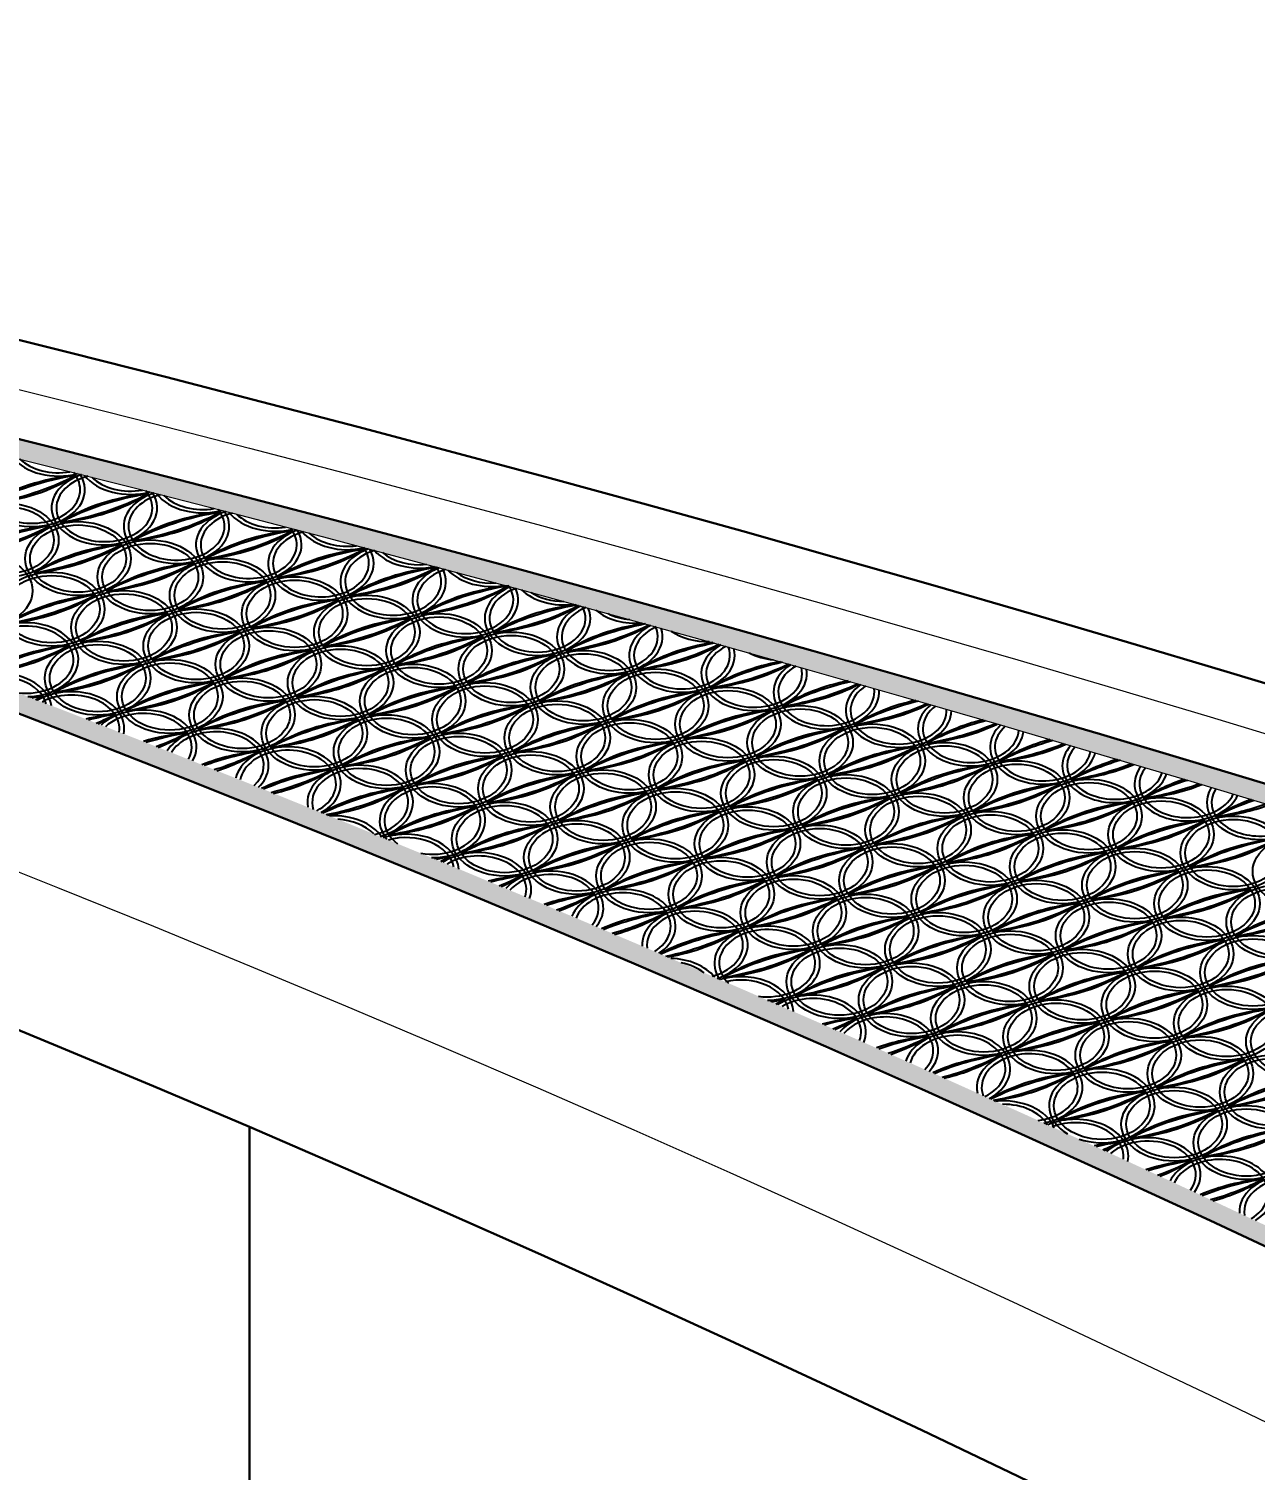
# Model space of a CAD drawing. Header units: millimetres. Extents: x 4628 to 974470, y 12613 to 383573.
# Drawn here: x 643290 to 656059, y 333693 to 348696 of the extents above; entities that cross this region are included whole.
import ezdxf

# ---------------------------------------------------------------- set-up
doc = ezdxf.new("R2010")
doc.units = ezdxf.units.MM
doc.linetypes.add('CENTER', pattern=[2, 1.25, -0.25, 0.25, -0.25])
for name, color, linetype, lineweight in [('标注', 3, 'Continuous', 18), ('桥 中心线', 5, 'CENTER', 15), ('桥 构造粗实', 1, 'Continuous', 30)]:
    doc.layers.add(name, color=color, linetype=linetype, lineweight=lineweight)
doc.styles.add('仿宋字', font='', dxfattribs={"width": 0.7})
doc.styles.get('仿宋字').set_extended_font_data('仿宋_GB2312')
doc.dimstyles.new('750', dxfattribs={"dimscale": 0, "dimtxt": 2.5, "dimasz": 1, "dimexe": 1, "dimexo": 1, "dimgap": 0, "dimtad": 0, "dimdec": 0, "dimlfac": 0.1, "dimrnd": 0.1, "dimzin": 12, "dimdsep": 46, "dimtxsty": '仿宋字', "dimblk": 'OBLIQUE', "dimcen": -1, "dimclrd": 256, "dimclre": 256, "dimclrt": 256, "dimadec": 4, "dimazin": 0, "dimtp": 2, "dimtm": 3, "dimtfac": 0.5, "dimtdec": 0, "dimtmove": 2, "dimatfit": 3, "dimldrblk": 'OBLIQUE', "dimfxl": 3, "dimfxlon": 1, "dimtvp": 0.7, "dimtolj": 1, "dimtzin": 12, "dimarcsym": 0})

# ---------------------------------------------------------------- blocks, each defined once
blk = doc.blocks.new('_Oblique')
at = {"color": 0, "linetype": 'ByBlock', "lineweight": -2}
blk.add_line((-0.5, -0.5), (0.5, 0.5), dxfattribs=at)
blk = doc.blocks.new('*D94')
at = {"layer": 'Defpoints', "color": 0}
for p in [(663589, 354869), (663589, 320810), (501589, 320390)]:
    blk.add_point(p, dxfattribs=at)
at = {"layer": '标注', "lineweight": -2}
for p, q in [((501589, 352869), (501589, 355869)), ((663589, 352869), (663589, 355869)), ((501589, 354869), (663589, 354869))]:
    blk.add_line(p, q, dxfattribs=at)
at = {"layer": '标注', "lineweight": -2, "xscale": 1000.0000020837, "yscale": 1000.0000020837, "zscale": 1000.0000020837, "rotation": 180}
blk.add_blockref('_Oblique', (501589, 354869), dxfattribs=at)
at = {"layer": '标注', "lineweight": -2, "xscale": 1000.0000020837, "yscale": 1000.0000020837, "zscale": 1000.0000020837}
blk.add_blockref('_Oblique', (663589, 354869), dxfattribs=at)
at = {"layer": '标注', "insert": (582589, 356619), "char_height": 2500, "attachment_point": 5, "style": '仿宋字'}
blk.add_mtext('\\A1;18×900', dxfattribs=at)
blk = doc.blocks.new('2121212')
at = {"color": 8}
for centre, major_axis, start_param, end_param in [((-40951, 23628), (-550, 0), 5.167467, 9.851739), ((-40951, 23628), (500, 0), 1.922708, 6.813197), ((-40678, 24154), (-550, 0), 6.79787, 8.221233), ((-40678, 24154), (-500, 0), 6.922384, 8.096538), ((-40266, 22600), (1697, 0), 1.707987, 2.30627), ((-39914, 22071), (-2505, 0), -1.335396, -0.933532), ((-41636, 24657), (-1697, 0), 1.707987, 2.30627), ((-41989, 25186), (-2505, 0), 1.806196, 2.208061), ((-40199, 23437), (-550, 0), 5.158003, 9.854238), ((-40199, 23437), (-500, 0), 5.05385, 9.959074), ((-39926, 23963), (550, 0), 3.646505, 5.08278), ((-39926, 23963), (500, 0), 3.769679, 4.960516), ((-39514, 22408), (1697, 0), 1.707987, 2.30627), ((-39162, 21879), (-2505, 0), -1.335396, -0.933532), ((-40885, 24465), (-1697, 0), 1.707987, 2.30627), ((-41237, 24994), (2505, 0), -1.335396, -0.933532), ((-39448, 23245), (550, 0), 2.014124, 6.706825), ((-39448, 23245), (500, 0), 1.910644, 6.810305), ((-39174, 23771), (550, 0), 3.644459, 5.076489), ((-39174, 23771), (500, 0), 3.768553, 4.952395), ((-41225, 23102), (-550, 0), 3.141593, 9.424778), ((-41225, 23102), (-500, 0), 3.141593, 9.424778), ((-40473, 22910), (-550, 0), 3.141593, 9.424778), ((-38762, 22217), (1697, 0), 1.707987, 2.30627), ((-38410, 21688), (-2505, 0), -1.335396, -0.933532), ((-40133, 24274), (-1697, 0), 1.707987, 2.30627), ((-40485, 24803), (2505, 0), -1.335396, -0.933532), ((-38696, 23054), (550, 0), 2.019911, 6.691701), ((-38696, 23054), (500, 0), 1.917759, 6.792908), ((-38422, 23580), (550, 0), 3.650796, 5.060431), ((-38422, 23580), (500, 0), 3.777539, 4.933074), ((-40540, 22073), (-1697, 0), -1.433605, -0.835323), ((-40187, 21545), (-2505, 0), -1.335396, -0.933532), ((-41910, 24131), (1697, 0), -1.433605, -0.835323), ((-42262, 24659), (2505, 0), -1.335396, -0.933532), ((-38011, 22025), (-1697, 0), -1.433605, -0.835323), ((-37658, 21496), (2505, 0), 1.806196, 2.208061), ((-39381, 24082), (-1697, 0), 1.707987, 2.30627), ((-39733, 24611), (-2505, 0), 1.806196, 2.208061), ((-37944, 22862), (550, 0), 2.034963, 6.669779), ((-37944, 22862), (500, 0), 1.937297, 6.767288), ((-37670, 23388), (-550, 0), 6.809961, 8.177979), ((-37670, 23388), (-500, 0), 6.943057, 8.044649), ((-41498, 22576), (-550, 0), 3.141593, 9.424778), ((-39788, 21882), (1697, 0), 1.707987, 2.30627), ((-39436, 21353), (-2505, 0), -1.335396, -0.933532), ((-41158, 23939), (-1697, 0), 1.707987, 2.30627), ((-41510, 24468), (-2505, 0), 1.806196, 2.208061), ((-39721, 22719), (-550, 0), 3.141593, 9.424778), ((-37259, 21834), (-1697, 0), -1.433605, -0.835323), ((-36907, 21305), (2505, 0), 1.806196, 2.208061), ((-38629, 23891), (-1697, 0), 1.707987, 2.30627), ((-38982, 24419), (2505, 0), -1.335396, -0.933532), ((-37192, 22671), (-550, 0), 5.197965, 9.783002), ((-37192, 22671), (-500, 0), 5.105857, 9.875636), ((-36919, 23197), (550, 0), 3.694735, 5.003824), ((-36919, 23197), (500, 0), 3.838775, 4.861021), ((-39036, 21690), (1697, 0), 1.707987, 2.30627), ((-38684, 21162), (-2505, 0), -1.335396, -0.933532), ((-40406, 23748), (-1697, 0), 1.707987, 2.30627), ((-40759, 24276), (2505, 0), -1.335396, -0.933532), ((-38969, 22527), (-550, 0), 3.141593, 9.424778), ((-38969, 22527), (-500, 0), 3.141593, 9.424778), ((-36507, 21642), (1697, 0), 1.707987, 2.30627), ((-36155, 21113), (-2505, 0), -1.335396, -0.933532), ((-37878, 23699), (1697, 0), -1.433605, -0.835323), ((-38230, 24228), (-2505, 0), 1.806196, 2.208061), ((-36441, 22479), (550, 0), 2.083679, 6.606385), ((-40747, 22384), (-550, 0), 3.141593, 9.424778), ((-40747, 22384), (-500, 0), 3.141593, 9.424778), ((-38284, 21499), (-1697, 0), -1.433605, -0.835323), ((-37932, 20970), (-2505, 0), -1.335396, -0.933532), ((-39655, 23556), (-1697, 0), 1.707987, 2.30627), ((-40007, 24085), (2505, 0), -1.335396, -0.933532), ((-36441, 22479), (500, 0), 1.99791, 6.692155), ((-36167, 23005), (-550, 0), 6.8726, 8.100649), ((-36167, 23005), (-500, 0), 7.033468, 7.939782), ((-40061, 21356), (1697, 0), 1.707987, 2.30627), ((-39709, 20827), (-2505, 0), -1.335396, -0.933532), ((-41432, 23413), (-1697, 0), 1.707987, 2.30627), ((-41784, 23942), (-2505, 0), 1.806196, 2.208061), ((-39995, 22193), (-550, 0), 3.141593, 9.424778), ((-35755, 21450), (-1697, 0), -1.433605, -0.835323), ((-35403, 20922), (-2505, 0), -1.335396, -0.933532), ((-37126, 23508), (-1697, 0), 1.707987, 2.30627), ((-37478, 24036), (-2505, 0), 1.806196, 2.208061), ((-35689, 22288), (-550, 0), 5.25931, 9.705031), ((-35689, 22288), (-500, 0), 5.179734, 9.783941), ((-35415, 22814), (-550, 0), 6.920662, 8.042373), ((-35415, 22814), (-500, 0), 7.109182, 7.853853), ((-39243, 22001), (-550, 0), 3.141593, 9.424778), ((-37533, 21307), (1697, 0), 1.707987, 2.30627), ((-37180, 20779), (-2505, 0), -1.335396, -0.933532), ((-38903, 23364), (-1697, 0), 1.707987, 2.30627), ((-39255, 23893), (-2505, 0), 1.806196, 2.208061), ((-35004, 21259), (1697, 0), 1.740497, 2.30627), ((-34651, 20730), (-2505, 0), -1.316305, -0.933532), ((-36726, 23845), (2505, 0), -1.335396, -0.946639), ((-36374, 23316), (-1697, 0), 1.707987, 2.287947), ((-34937, 22096), (-550, 0), 5.300174, 9.65715), ((-34937, 22096), (-500, 0), 5.228334, 9.728889), ((-34663, 22622), (550, 0), 3.846744, 4.827343), ((-41020, 21858), (-550, 0), 7.900405, 13.085817), ((-41020, 21858), (-500, 0), 7.704296, 13.281926), ((-39310, 21164), (1697, 0), 1.707987, 2.30627), ((-38957, 20635), (-2505, 0), -1.335396, -0.933532), ((-40680, 23221), (-1697, 0), 1.707987, 2.30627), ((-41032, 23750), (2505, 0), -1.335396, -0.933532), ((-39243, 22001), (-500, 0), 3.141593, 9.424778), ((-36781, 21116), (1697, 0), 1.707987, 2.30627), ((-36429, 20587), (-2505, 0), -1.335396, -0.933532), ((-38151, 23173), (-1697, 0), 1.707987, 2.30627), ((-38503, 23702), (2505, 0), -1.335396, -0.933532), ((-36714, 21953), (-550, 0), 3.141593, 9.424778), ((-36714, 21953), (-500, 0), 3.141593, 9.424778), ((-34252, 21067), (1697, 0), 1.763301, 2.30627), ((-33900, 20539), (-2505, 0), -1.302549, -0.933532), ((-35975, 23653), (2505, 0), -1.335396, -0.95646), ((-35622, 23125), (-1697, 0), 1.707987, 2.274185), ((-34663, 22622), (500, 0), 4.089933, 4.583403), ((-34185, 21904), (-550, 0), 5.345409, 9.60474), ((-38558, 20973), (1697, 0), 1.707987, 2.30627), ((-38206, 20444), (-2505, 0), -1.335396, -0.933532), ((-39928, 23030), (-1697, 0), 1.707987, 2.30627), ((-40281, 23559), (2505, 0), -1.335396, -0.933532), ((-36029, 20924), (1697, 0), 1.707987, 2.30627), ((-35677, 20395), (-2505, 0), -1.335396, -0.933532), ((-37399, 22981), (-1697, 0), 1.707987, 2.30627), ((-37752, 23510), (2505, 0), -1.335396, -0.933532), ((-34185, 21904), (-500, 0), 5.281353, 9.669147), ((-33912, 22431), (550, 0), 3.938754, 4.730922), ((-40335, 20829), (1697, 0), 1.707987, 2.30627), ((-39983, 20301), (2505, 0), 1.806196, 2.208061), ((-41705, 22887), (1697, 0), -1.433605, -0.835323), ((-42058, 23415), (2505, 0), -1.335396, -0.933532), ((-40268, 21666), (-550, 0), 3.141593, 9.424778), ((-40268, 21666), (-500, 0), 3.141593, 9.424778), ((-37806, 20781), (-1697, 0), -1.433605, -0.835323), ((-37454, 20252), (-2505, 0), -1.335396, -0.933532), ((-39177, 22838), (-1697, 0), 1.707987, 2.30627), ((-39529, 23367), (-2505, 0), 1.806196, 2.208061), ((-35277, 20733), (-1697, 0), -1.433605, -0.835323), ((-34925, 20204), (-2505, 0), -1.335396, -0.933532), ((-36648, 22790), (1697, 0), -1.433605, -0.835323), ((-37000, 23319), (-2505, 0), 1.806196, 2.208061), ((-33500, 20876), (-1697, 0), -1.353811, -0.835323), ((-33148, 20347), (-2505, 0), -1.287487, -0.933532), ((-35223, 23462), (-2505, 0), 1.806196, 2.174033), ((-34871, 22933), (1697, 0), -1.433605, -0.882992), ((-33434, 21713), (550, 0), 2.253096, 6.406447), ((-33434, 21713), (500, 0), 2.196792, 6.462751), ((-33160, 22239), (-550, 0), 7.222326, 7.720402), ((-39583, 20638), (1697, 0), 1.707987, 2.30627), ((-39231, 20109), (-2505, 0), -1.335396, -0.933532), ((-40954, 22695), (-1697, 0), 1.707987, 2.30627), ((-41306, 23224), (-2505, 0), 1.806196, 2.208061), ((-39517, 21475), (-550, 0), 3.141593, 9.424778), ((-37054, 20590), (-1697, 0), -1.433605, -0.835323), ((-36702, 20061), (2505, 0), 1.806196, 2.208061), ((-38425, 22647), (-1697, 0), 1.707987, 2.30627), ((-38777, 23176), (-2505, 0), 1.806196, 2.208061), ((-34459, 21378), (-550, 0), 3.141593, 9.424778), ((-32748, 20684), (-1697, 0), -1.32633, -0.835323), ((-32396, 20156), (2505, 0), 1.871259, 2.208061), ((-34471, 23270), (2505, 0), -1.335396, -0.980463), ((-34119, 22742), (-1697, 0), 1.707987, 2.240482), ((-32682, 21521), (-550, 0), 5.449659, 9.484877), ((-32682, 21521), (-500, 0), 5.40064, 9.533494), ((-41294, 21332), (-550, 0), 3.26322, 5.156631), ((-41294, 21332), (-500, 0), 3.337271, 5.08258), ((-38832, 20446), (1697, 0), 1.707987, 2.30627), ((-38479, 19918), (-2505, 0), -1.335396, -0.933532), ((-40202, 22504), (-1697, 0), 1.707987, 2.30627), ((-40554, 23032), (-2505, 0), 1.806196, 2.208061), ((-38765, 21283), (-550, 0), 3.141593, 9.424778), ((-38765, 21283), (-500, 0), 3.141593, 9.424778), ((-36236, 21235), (-550, 0), 3.141593, 9.424778), ((-34526, 20541), (1697, 0), 1.707987, 2.30627), ((-34173, 20012), (-2505, 0), -1.335396, -0.933532), ((-35896, 22598), (-1697, 0), 1.707987, 2.30627), ((-36248, 23127), (-2505, 0), 1.806196, 2.208061), ((-31997, 20493), (1697, 0), 1.843974, 2.30627), ((-31644, 19964), (-2505, 0), -1.25202, -0.933532), ((-33719, 23079), (2505, 0), -1.335396, -0.994872), ((-33367, 22550), (-1697, 0), 1.707987, 2.220165), ((-40609, 20303), (1697, 0), 1.707987, 1.785066), ((-40256, 19774), (-2505, 0), -1.335396, -1.287945), ((-42331, 22889), (2505, 0), -0.969882, -0.933532), ((-41979, 22360), (-1697, 0), 2.254633, 2.30627), ((-40542, 21140), (-550, 0), 9.283096, 11.693377), ((-40542, 21140), (-500, 0), 9.321937, 11.654222), ((-36303, 20398), (1697, 0), 1.707987, 2.30627), ((-35950, 19869), (-2505, 0), -1.335396, -0.933532), ((-37673, 22455), (-1697, 0), 1.707987, 2.30627), ((-38025, 22984), (2505, 0), -1.335396, -0.933532), ((-36236, 21235), (-500, 0), 3.141593, 9.424778), ((-33774, 20350), (1697, 0), 1.707987, 2.30627), ((-33422, 19821), (-2505, 0), -1.335396, -0.933532), ((-35144, 22407), (-1697, 0), 1.707987, 2.30627), ((-35496, 22936), (2505, 0), -1.335396, -0.933532), ((-33707, 21187), (-550, 0), 3.141593, 9.424778), ((-33707, 21187), (-500, 0), 3.141593, 9.424778), ((-31930, 21330), (550, 0), 2.367566, 6.276544), ((-31930, 21330), (500, 0), 2.326532, 6.317541), ((-39790, 20949), (-550, 0), 9.03785, 11.929281), ((-39790, 20949), (-500, 0), 9.050898, 11.916446), ((-38080, 20255), (1697, 0), 1.707987, 2.30627), ((-37728, 19726), (-2505, 0), -1.335396, -0.933532), ((-39450, 22312), (-1697, 0), 1.707987, 2.30627), ((-39802, 22841), (2505, 0), -1.335396, -0.933532), ((-35551, 20206), (1697, 0), 1.707987, 2.30627), ((-35199, 19678), (-2505, 0), -1.335396, -0.933532), ((-36921, 22264), (1697, 0), -1.433605, -0.835323), ((-37274, 22792), (-2505, 0), 1.806196, 2.208061), ((-33022, 20158), (1697, 0), 1.707987, 2.30627), ((-32670, 19629), (-2505, 0), -1.335396, -0.933532), ((-34392, 22215), (1697, 0), -1.433605, -0.835323), ((-34745, 22744), (-2505, 0), 1.806196, 2.208061), ((-31245, 20301), (1697, 0), 1.873732, 2.30627), ((-30893, 19772), (-2505, 0), -1.232728, -0.933532), ((-32968, 22887), (-2505, 0), 1.806196, 2.130983), ((-32615, 22358), (1697, 0), -1.433605, -0.943683), ((-31178, 21138), (550, 0), 2.430451, 6.206317), ((-31178, 21138), (500, 0), 2.397296, 6.239739), ((-39857, 20112), (1697, 0), 1.707987, 1.89023), ((-39505, 19583), (-2505, 0), -1.335396, -1.220045), ((-41580, 22698), (2505, 0), -1.026585, -0.933532), ((-41227, 22169), (1697, 0), -0.967898, -0.835323), ((-37328, 20063), (1697, 0), 1.707987, 2.30627), ((-36976, 19535), (-2505, 0), -1.335396, -0.933532), ((-38698, 22120), (-1697, 0), 1.707987, 2.30627), ((-39051, 22649), (2505, 0), -1.335396, -0.933532), ((-34799, 20015), (-1697, 0), -1.433605, -0.835323), ((-34447, 19486), (-2505, 0), -1.335396, -0.933532), ((-36170, 22072), (-1697, 0), 1.707987, 2.30627), ((-36522, 22601), (-2505, 0), 1.806196, 2.208061), ((-34733, 20852), (-550, 0), 3.141593, 9.424778), ((-34733, 20852), (-500, 0), 3.141593, 9.424778), ((-32204, 20804), (-550, 0), 3.141593, 9.424778), ((-30493, 20110), (-1697, 0), -1.236364, -0.835323), ((-30141, 19581), (-2505, 0), -1.212099, -0.933532), ((-32216, 22696), (-2505, 0), 1.806196, 2.113792), ((-31864, 22167), (1697, 0), -1.433605, -0.968002), ((-30427, 20947), (-550, 0), 5.638337, 9.274208), ((-30427, 20947), (-500, 0), 5.613022, 9.299555), ((-39105, 19920), (-1697, 0), -1.433605, -1.153402), ((-38753, 19391), (-2505, 0), -1.335396, -1.15453), ((-40828, 22506), (-2505, 0), 2.055258, 2.208061), ((-40476, 21977), (1697, 0), -1.053841, -0.835323), ((-39039, 20757), (-550, 0), 8.794466, 12.16327), ((-39039, 20757), (500, 0), 5.641742, 9.033081), ((-36576, 19872), (-1697, 0), -1.433605, -0.835323), ((-36224, 19343), (-2505, 0), -1.335396, -0.933532), ((-37947, 21929), (-1697, 0), 1.707987, 2.30627), ((-38299, 22458), (-2505, 0), 1.806196, 2.208061), ((-33981, 20660), (-550, 0), 3.141593, 9.424778), ((-33981, 20660), (-500, 0), 3.141593, 9.424778), ((-32270, 19967), (1697, 0), 1.707987, 2.30627), ((-31918, 19438), (-2505, 0), -1.335396, -0.933532), ((-33641, 22024), (-1697, 0), 1.707987, 2.30627), ((-33993, 22553), (2505, 0), -1.335396, -0.933532), ((-32204, 20804), (-500, 0), 3.141593, 9.424778), ((-29741, 19918), (1697, 0), 1.938124, 2.30627), ((-29389, 19389), (-2505, 0), -1.190166, -0.933532), ((-38353, 19729), (1697, 0), 1.707987, 2.081811), ((-38001, 19200), (-2505, 0), -1.335396, -1.090345), ((-40076, 22315), (2505, 0), -1.150756, -0.933532), ((-39724, 21786), (1697, 0), -1.147996, -0.835323), ((-38287, 20566), (-550, 0), 8.533974, 12.413496), ((-38287, 20566), (-500, 0), 8.495203, 12.451849), ((-35825, 19680), (-1697, 0), -1.433605, -0.835323), ((-35472, 19151), (-2505, 0), -1.335396, -0.933532), ((-37195, 21737), (-1697, 0), 1.707987, 2.30627), ((-37547, 22266), (2505, 0), -1.335396, -0.933532), ((-35758, 20517), (-550, 0), 3.141593, 9.424778), ((-35758, 20517), (-500, 0), 3.141593, 9.424778), ((-34047, 19823), (1697, 0), 1.707987, 2.30627), ((-33695, 19295), (-2505, 0), -1.335396, -0.933532), ((-35418, 21881), (-1697, 0), 1.707987, 2.30627), ((-35770, 22409), (2505, 0), -1.335396, -0.933532), ((-31519, 19775), (1697, 0), 1.707987, 2.30627), ((-31166, 19246), (-2505, 0), -1.335396, -0.933532), ((-32889, 21832), (-1697, 0), 1.707987, 2.30627), ((-33241, 22361), (2505, 0), -1.335396, -0.933532), ((-31464, 22504), (-2505, 0), 1.806196, 2.094546), ((-31112, 21975), (-1697, 0), 1.707987, 2.146186), ((-29675, 20755), (-550, 0), 5.710659, 9.194456), ((-29675, 20755), (-500, 0), 5.692967, 9.211891), ((-37602, 19537), (1697, 0), 1.707987, 2.171618), ((-37249, 19008), (-2505, 0), -1.335396, -1.027908), ((-39324, 22123), (-2505, 0), 1.922365, 2.208061), ((-38972, 21594), (-1697, 0), 1.891164, 2.30627), ((-37535, 20374), (550, 0), 5.0964, 9.559267), ((-37535, 20374), (500, 0), 5.016856, 9.639109), ((-33296, 19632), (1697, 0), 1.707987, 2.30627), ((-32943, 19103), (-2505, 0), -1.335396, -0.933532), ((-34666, 21689), (-1697, 0), 1.707987, 2.30627), ((-35018, 22218), (2505, 0), -1.335396, -0.933532), ((-30767, 19584), (1697, 0), 1.707987, 2.30627), ((-30414, 19055), (-2505, 0), -1.335396, -0.933532), ((-32137, 21641), (-1697, 0), 1.707987, 2.30627), ((-32489, 22169), (-2505, 0), 1.806196, 2.208061), ((-28990, 19727), (1697, 0), 1.971717, 2.30627), ((-28637, 19198), (-2505, 0), -1.167499, -0.933532), ((-30712, 22313), (2505, 0), -1.335396, -1.067735), ((-30360, 21784), (1697, 0), -1.433605, -1.025006), ((-28923, 20564), (-550, 0), 5.786811, 9.110977), ((-28923, 20564), (-500, 0), 5.77741, 9.120393), ((-36783, 20183), (-550, 0), 7.833812, 13.096432), ((-36783, 20183), (-500, 0), 7.607798, 13.322446), ((-35073, 19489), (1697, 0), 1.707987, 2.30627), ((-34720, 18960), (-2505, 0), -1.335396, -0.933532), ((-36443, 21546), (1697, 0), -1.433605, -0.835323), ((-36795, 22075), (-2505, 0), 1.806196, 2.208061), ((-32544, 19440), (-1697, 0), -1.433605, -0.835323), ((-32192, 18912), (-2505, 0), -1.335396, -0.933532), ((-33914, 21498), (1697, 0), -1.433605, -0.835323), ((-34267, 22026), (-2505, 0), 1.806196, 2.208061), ((-30015, 19392), (-1697, 0), -1.433605, -0.835323), ((-29663, 18863), (-2505, 0), -1.335396, -0.933532), ((-31385, 21449), (1697, 0), -1.433605, -0.835323), ((-31738, 21978), (-2505, 0), 1.806196, 2.208061), ((-28238, 19535), (1697, 0), 2.006248, 2.30627), ((-27886, 19006), (-2505, 0), -1.144044, -0.933532), ((-29961, 22121), (-2505, 0), 1.806196, 2.051679), ((-29608, 21592), (-1697, 0), 1.707987, 2.084671), ((-36850, 19346), (-1697, 0), -1.433605, -0.881005), ((-36498, 18817), (2505, 0), 1.806196, 2.175971), ((-38573, 21932), (-2505, 0), 1.847759, 2.208061), ((-38220, 21403), (-1697, 0), 1.775419, 2.30627), ((-34321, 19297), (-1697, 0), -1.433605, -0.835323), ((-33969, 18768), (-2505, 0), -1.335396, -0.933532), ((-35691, 21354), (-1697, 0), 1.707987, 2.30627), ((-36044, 21883), (-2505, 0), 1.806196, 2.208061), ((-34254, 20134), (-550, 0), 3.141593, 9.424778), ((-34254, 20134), (-500, 0), 3.141593, 9.424778), ((-31792, 19249), (1697, 0), 1.707987, 2.30627), ((-31440, 18720), (-2505, 0), -1.335396, -0.933532), ((-33162, 21306), (-1697, 0), 1.707987, 2.30627), ((-33515, 21835), (2505, 0), -1.335396, -0.933532), ((-31726, 20086), (-550, 0), 3.141593, 9.424778), ((-31726, 20086), (-500, 0), 3.141593, 9.424778), ((-29197, 20038), (-550, 0), 3.141593, 9.424778), ((-28171, 20372), (-550, 0), 5.866994, 9.023474), ((-28171, 20372), (500, 0), 2.724546, 5.88301), ((-36098, 19154), (1697, 0), 1.707987, 2.30627), ((-35746, 18625), (-2505, 0), -1.335396, -0.933532), ((-37469, 21211), (-1697, 0), 1.707987, 2.30627), ((-37821, 21740), (2505, 0), -1.335396, -0.933532), ((-36032, 19991), (-550, 0), 3.141593, 9.424778), ((-36032, 19991), (-500, 0), 3.141593, 9.424778), ((-33569, 19106), (1697, 0), 1.707987, 2.30627), ((-33217, 18577), (-2505, 0), -1.335396, -0.933532), ((-34940, 21163), (-1697, 0), 1.707987, 2.30627), ((-35292, 21692), (2505, 0), -1.335396, -0.933532), ((-33503, 19943), (-550, 0), 3.141593, 9.424778), ((-33503, 19943), (-500, 0), 3.141593, 9.424778), ((-29263, 19200), (1697, 0), 1.707987, 2.30627), ((-28911, 18672), (-2505, 0), -1.335396, -0.933532), ((-30634, 21258), (-1697, 0), 1.707987, 2.30627), ((-30986, 21786), (-2505, 0), 1.806196, 2.208061), ((-29197, 20038), (-500, 0), 3.141593, 9.424778), ((-27486, 19344), (1697, 0), 2.042364, 2.30627), ((-27134, 18815), (-2505, 0), -1.119189, -0.933532), ((-29209, 21930), (2505, 0), -1.335396, -1.114242), ((-28856, 21401), (-1697, 0), 1.707987, 2.049542), ((-37809, 19848), (-550, 0), 3.573368, 4.796653), ((-37809, 19848), (-500, 0), 3.736711, 4.632956), ((-35346, 18963), (1697, 0), 1.707987, 2.30627), ((-34994, 18434), (-2505, 0), -1.335396, -0.933532), ((-36717, 21020), (-1697, 0), 1.707987, 2.30627), ((-37069, 21548), (2505, 0), -1.335396, -0.933532), ((-35280, 19800), (-550, 0), 3.141593, 9.424778), ((-35280, 19800), (-500, 0), 3.141593, 9.424778), ((-32751, 19751), (-550, 0), 3.141593, 9.424778), ((-31040, 19057), (1697, 0), 1.707987, 2.30627), ((-30688, 18529), (-2505, 0), -1.335396, -0.933532), ((-32411, 21114), (-1697, 0), 1.707987, 2.30627), ((-32763, 21643), (2505, 0), -1.335396, -0.933532), ((-28511, 19009), (-1697, 0), -1.433605, -0.835323), ((-28159, 18480), (-2505, 0), -1.335396, -0.933532), ((-29882, 21066), (1697, 0), -1.433605, -0.835323), ((-30234, 21595), (2505, 0), -1.335396, -0.933532), ((-28445, 19846), (-550, 0), 3.141593, 9.424778), ((-28445, 19846), (-500, 0), 3.141593, 9.424778), ((-37057, 19656), (550, 0), 0.059817, 2.019074), ((-37057, 19656), (500, 0), 0.129517, 1.950169), ((-32817, 18914), (1697, 0), 1.707987, 2.30627), ((-32465, 18385), (-2505, 0), -1.335396, -0.933532), ((-34188, 20971), (-1697, 0), 1.707987, 2.30627), ((-34540, 21500), (2505, 0), -1.335396, -0.933532), ((-32751, 19751), (-500, 0), 3.141593, 9.424778), ((-30289, 18866), (1697, 0), 1.707987, 2.30627), ((-29936, 18337), (-2505, 0), -1.335396, -0.933532), ((-31659, 20923), (-1697, 0), 1.707987, 2.30627), ((-32011, 21452), (-2505, 0), 1.806196, 2.208061), ((-27760, 18817), (-1697, 0), -1.433605, -0.835323), ((-27407, 18289), (2505, 0), 1.806196, 2.208061), ((-29130, 20875), (-1697, 0), 1.707987, 2.30627), ((-29482, 21403), (-2505, 0), 1.806196, 2.208061), ((-27693, 19654), (-550, 0), 3.141593, 9.424778), ((-36372, 18628), (-1697, 0), -1.433605, -1.339511), ((-36019, 18099), (2505, 0), 1.806196, 1.864682), ((-38094, 21214), (-2505, 0), 2.162211, 2.208061), ((-37742, 20685), (-1697, 0), 2.240927, 2.30627), ((-36305, 19465), (550, 0), 6.04018, 8.594152), ((-36305, 19465), (500, 0), 6.070636, 8.563045), ((-34595, 18771), (1697, 0), 1.707987, 2.30627), ((-34242, 18242), (-2505, 0), -1.335396, -0.933532), ((-35965, 20828), (-1697, 0), 1.707987, 2.30627), ((-36317, 21357), (-2505, 0), 1.806196, 2.208061), ((-32066, 18723), (-1697, 0), -1.433605, -0.835323), ((-31713, 18194), (-2505, 0), -1.335396, -0.933532), ((-33436, 20780), (1697, 0), -1.433605, -0.835323), ((-33788, 21309), (-2505, 0), 1.806196, 2.208061), ((-29537, 18674), (-1697, 0), -1.433605, -0.835323), ((-29185, 18145), (-2505, 0), -1.335396, -0.933532), ((-30907, 20731), (-1697, 0), 1.707987, 2.30627), ((-31260, 21260), (-2505, 0), 1.806196, 2.208061), ((-29470, 19511), (-550, 0), 3.141593, 9.424778), ((-29470, 19511), (-500, 0), 3.141593, 9.424778), ((-35553, 19273), (550, 0), 5.756073, 8.869588), ((-35553, 19273), (500, 0), 5.757773, 8.8678), ((-33843, 18579), (-1697, 0), -1.433605, -0.835323), ((-33491, 18051), (-2505, 0), -1.335396, -0.933532), ((-35213, 20637), (1697, 0), -1.433605, -0.835323), ((-35566, 21165), (-2505, 0), 1.806196, 2.208061), ((-33776, 19416), (-550, 0), 3.141593, 9.424778), ((-33776, 19416), (-500, 0), 3.141593, 9.424778), ((-31314, 18531), (-1697, 0), -1.433605, -0.835323), ((-30962, 18002), (2505, 0), 1.806196, 2.208061), ((-32684, 20588), (-1697, 0), 1.707987, 2.30627), ((-33037, 21117), (2505, 0), -1.335396, -0.933532), ((-31247, 19368), (-550, 0), 3.141593, 9.424778), ((-31247, 19368), (-500, 0), 3.141593, 9.424778), ((-28785, 18483), (1697, 0), 1.707987, 2.30627), ((-28433, 17954), (-2505, 0), -1.335396, -0.933532), ((-30155, 20540), (-1697, 0), 1.707987, 2.30627), ((-30508, 21069), (2505, 0), -1.335396, -0.933532), ((-28719, 19320), (-550, 0), 3.141593, 9.424778), ((-28719, 19320), (-500, 0), 3.141593, 9.424778), ((-35620, 18436), (-1697, 0), -1.433605, -1.220607), ((-35268, 17907), (-2505, 0), -1.335396, -1.199267), ((-37343, 21022), (-2505, 0), 2.095293, 2.208061), ((-36990, 20493), (-1697, 0), 2.145021, 2.30627), ((-33091, 18388), (1697, 0), 1.707987, 2.30627), ((-32739, 17859), (-2505, 0), -1.335396, -0.933532), ((-34461, 20445), (-1697, 0), 1.707987, 2.30627), ((-34814, 20974), (2505, 0), -1.335396, -0.933532), ((-33025, 19225), (-550, 0), 3.141593, 9.424778), ((-33025, 19225), (-500, 0), 3.141593, 9.424778), ((-30562, 18340), (1697, 0), 1.707987, 2.30627), ((-30210, 17811), (-2505, 0), -1.335396, -0.933532), ((-31933, 20397), (-1697, 0), 1.707987, 2.30627), ((-32285, 20925), (2505, 0), -1.335396, -0.933532), ((-27967, 19128), (-550, 0), 3.141593, 9.424778), ((-34868, 18245), (1697, 0), 1.707987, 2.030139), ((-34516, 17716), (-2505, 0), -1.335396, -1.125501), ((-36591, 20831), (2505, 0), -1.116597, -0.933532), ((-36239, 20302), (-1697, 0), 2.043093, 2.30627), ((-34802, 19082), (-550, 0), 8.609809, 12.290369), ((-34802, 19082), (-500, 0), 8.582662, 12.31795), ((-32339, 18196), (1697, 0), 1.707987, 2.30627), ((-31987, 17668), (-2505, 0), -1.335396, -0.933532), ((-33710, 20254), (-1697, 0), 1.707987, 2.30627), ((-34062, 20782), (2505, 0), -1.335396, -0.933532), ((-32273, 19033), (-550, 0), 3.141593, 9.424778), ((-28033, 18291), (1697, 0), 1.707987, 2.30627), ((-27681, 17762), (-2505, 0), -1.335396, -0.933532), ((-29404, 20348), (1697, 0), -1.433605, -0.835323), ((-29756, 20877), (2505, 0), -1.335396, -0.933532), ((-27967, 19128), (-500, 0), 3.141593, 9.424778), ((-34116, 18053), (1697, 0), 1.707987, 2.135126), ((-33764, 17524), (-2505, 0), -1.335396, -1.053102), ((-35839, 20639), (-2505, 0), 1.949456, 2.208061), ((-35487, 20110), (1697, 0), -1.210063, -0.835323), ((-34050, 18890), (550, 0), 5.146877, 9.459377), ((-34050, 18890), (500, 0), 5.078999, 9.527255), ((-31521, 18842), (-550, 0), 3.141593, 9.424778), ((-29810, 18148), (1697, 0), 1.707987, 2.30627), ((-29458, 17619), (-2505, 0), -1.335396, -0.933532), ((-31181, 20205), (1697, 0), -1.433605, -0.835323), ((-31533, 20734), (-2505, 0), 1.806196, 2.208061), ((-27282, 18100), (-1697, 0), -1.433605, -0.835323), ((-26929, 17571), (2505, 0), 1.806196, 2.208061), ((-28652, 20157), (-1697, 0), 1.707987, 2.30627), ((-29004, 20686), (-2505, 0), 1.806196, 2.208061), ((-33298, 18699), (-550, 0), 7.860611, 13.020402), ((-33298, 18699), (-500, 0), 7.674087, 13.205897), ((-31588, 18005), (1697, 0), 1.707987, 2.30627), ((-31235, 17476), (-2505, 0), -1.335396, -0.933532), ((-32958, 20062), (1697, 0), -1.433605, -0.835323), ((-33310, 20591), (-2505, 0), 1.806196, 2.208061), ((-29059, 17956), (-1697, 0), -1.433605, -0.835323), ((-28706, 17428), (-2505, 0), -1.335396, -0.933532), ((-30429, 20014), (1697, 0), -1.433605, -0.835323), ((-30781, 20542), (-2505, 0), 1.806196, 2.208061), ((-28992, 18794), (-550, 0), 3.141593, 9.424778), ((-28992, 18794), (-500, 0), 3.141593, 9.424778), ((-33365, 17862), (-1697, 0), -1.433605, -0.905693), ((-33012, 17333), (-2505, 0), -1.335396, -0.982801), ((-35087, 20448), (-2505, 0), 1.868232, 2.208061), ((-34735, 19919), (-1697, 0), 1.807332, 2.30627), ((-30836, 17813), (1697, 0), 1.707987, 2.30627), ((-30484, 17285), (-2505, 0), -1.335396, -0.933532), ((-32206, 19870), (-1697, 0), 1.707987, 2.30627), ((-32558, 20399), (2505, 0), -1.335396, -0.933532), ((-30769, 18650), (-550, 0), 3.141593, 9.424778), ((-30769, 18650), (-500, 0), 3.141593, 9.424778), ((-28307, 17765), (1697, 0), 1.707987, 2.30627), ((-27955, 17236), (-2505, 0), -1.335396, -0.933532), ((-29677, 19822), (-1697, 0), 1.707987, 2.30627), ((-30030, 20351), (-2505, 0), 1.806196, 2.208061), ((-28240, 18602), (-550, 0), 3.141593, 9.424778), ((-28240, 18602), (-500, 0), 3.141593, 9.424778), ((-32613, 17670), (1697, 0), 1.707987, 2.30627), ((-32261, 17141), (-2505, 0), -1.335396, -0.933532), ((-33983, 19727), (-1697, 0), 1.707987, 2.30627), ((-34336, 20256), (2505, 0), -1.335396, -0.933532), ((-32546, 18507), (-550, 0), 3.141593, 9.424778), ((-32546, 18507), (-500, 0), 3.141593, 9.424778), ((-30084, 17622), (1697, 0), 1.707987, 2.30627), ((-29732, 17093), (-2505, 0), -1.335396, -0.933532), ((-31454, 19679), (-1697, 0), 1.707987, 2.30627), ((-31807, 20208), (2505, 0), -1.335396, -0.933532), ((-34324, 18364), (-550, 0), 3.650941, 4.672128), ((-34324, 18364), (-500, 0), 3.876671, 4.446398), ((-31861, 17479), (1697, 0), 1.707987, 2.30627), ((-31509, 16950), (-2505, 0), -1.335396, -0.933532), ((-33232, 19536), (-1697, 0), 1.707987, 2.30627), ((-33584, 20065), (2505, 0), -1.335396, -0.933532), ((-29332, 17430), (1697, 0), 1.707987, 2.30627), ((-28980, 16901), (-2505, 0), -1.335396, -0.933532), ((-30703, 19487), (-1697, 0), 1.707987, 2.30627), ((-31055, 20016), (-2505, 0), 1.806196, 2.208061), ((-27555, 17573), (1697, 0), 1.707987, 2.30627), ((-27203, 17045), (-2505, 0), -1.335396, -0.933532), ((-28926, 19631), (1697, 0), -1.433605, -0.835323), ((-29278, 20159), (2505, 0), -1.335396, -0.933532), ((-33572, 18173), (550, 0), 0.058756, 1.970865), ((-33572, 18173), (500, 0), 0.131529, 1.897508), ((-31109, 17287), (-1697, 0), -1.433605, -0.835323), ((-30757, 16758), (-2505, 0), -1.335396, -0.933532), ((-32480, 19344), (1697, 0), -1.433605, -0.835323), ((-32832, 19873), (-2505, 0), 1.806196, 2.208061), ((-28514, 18076), (-550, 0), 3.141593, 9.424778), ((-32887, 17144), (1697, 0), 1.707987, 1.796539), ((-32534, 16615), (-2505, 0), -1.335396, -1.280188), ((-34609, 19730), (-2505, 0), 2.164255, 2.208061), ((-34257, 19201), (-1697, 0), 2.243669, 2.30627), ((-32820, 17981), (-550, 0), 9.1432, 11.728187), ((-32820, 17981), (-500, 0), 9.172365, 11.699237), ((-30291, 17933), (-550, 0), 3.141593, 9.424778), ((-28581, 17239), (-1697, 0), -1.433605, -0.835323), ((-28228, 16710), (-2505, 0), -1.335396, -0.933532), ((-29951, 19296), (1697, 0), -1.433605, -0.835323), ((-30303, 19825), (2505, 0), -1.335396, -0.933532), ((-28514, 18076), (-500, 0), 3.141593, 9.424778), ((-32068, 17789), (-550, 0), 8.828968, 12.033828), ((-30358, 17096), (1697, 0), 1.707987, 2.30627), ((-30005, 16567), (-2505, 0), -1.335396, -0.933532), ((-31728, 19153), (-1697, 0), 1.707987, 2.30627), ((-32080, 19682), (2505, 0), -1.335396, -0.933532), ((-30291, 17933), (-500, 0), 3.141593, 9.424778), ((-27829, 17047), (1697, 0), 1.707987, 2.30627), ((-27477, 16518), (-2505, 0), -1.335396, -0.933532), ((-29199, 19104), (-1697, 0), 1.707987, 2.30627), ((-29551, 19633), (2505, 0), -1.335396, -0.933532), ((-32135, 16952), (1697, 0), 1.707987, 1.926716), ((-31783, 16424), (-2505, 0), -1.335396, -1.195155), ((-33857, 19538), (2505, 0), -1.050991, -0.933532), ((-33505, 19010), (-1697, 0), 2.137899, 2.30627), ((-32068, 17789), (-500, 0), 8.825804, 12.036993), ((-29606, 16904), (1697, 0), 1.707987, 2.30627), ((-29254, 16375), (-2505, 0), -1.335396, -0.933532), ((-30976, 18961), (-1697, 0), 1.707987, 2.30627), ((-31329, 19490), (2505, 0), -1.335396, -0.933532), ((-31383, 16761), (1697, 0), 1.707987, 2.047286), ((-31031, 16232), (-2505, 0), -1.335396, -1.113451), ((-33106, 19347), (2505, 0), -1.129816, -0.933532), ((-32753, 18818), (-1697, 0), 2.023348, 2.30627), ((-31317, 17598), (-550, 0), 8.502031, 12.351354), ((-31317, 17598), (-500, 0), 8.465043, 12.388015), ((-28854, 16712), (1697, 0), 1.707987, 2.30627), ((-28502, 16184), (-2505, 0), -1.335396, -0.933532), ((-30225, 18770), (-1697, 0), 1.707987, 2.30627), ((-30577, 19298), (-2505, 0), 1.806196, 2.208061), ((-30631, 16569), (1697, 0), 1.707987, 2.160595), ((-30279, 16041), (-2505, 0), -1.335396, -1.035152), ((-32354, 19155), (-2505, 0), 1.928254, 2.208061), ((-32002, 18626), (1697, 0), -1.242509, -0.835323), ((-30565, 17406), (550, 0), 4.981952, 9.580969), ((-30565, 17406), (500, 0), 4.889647, 9.673882), ((-28036, 17358), (-550, 0), 3.141593, 9.424778), ((-28036, 17358), (-500, 0), 3.141593, 9.424778), ((-29880, 16378), (1697, 0), 1.707987, 2.271219), ((-29527, 15849), (-2505, 0), -1.335396, -0.958034), ((-31602, 18964), (2505, 0), -1.304263, -0.933532), ((-31250, 18435), (-1697, 0), 1.758298, 2.30627), ((-29813, 17215), (-550, 0), 7.407777, 13.428822), ((-29813, 17215), (-500, 0), 3.141593, 9.424778), ((-28102, 16521), (-1697, 0), -1.433605, -0.835323), ((-27750, 15992), (-2505, 0), -1.335396, -0.933532), ((-29473, 18578), (-1697, 0), 1.707987, 2.30627), ((-29825, 19107), (-2505, 0), 1.806196, 2.208061), ((-27351, 16329), (1697, 0), 1.707987, 2.30627), ((-26998, 15801), (-2505, 0), -1.335396, -0.933532), ((-28721, 18387), (-1697, 0), 1.707987, 2.30627), ((-29073, 18915), (2505, 0), -1.335396, -0.933532), ((-30838, 16880), (-550, 0), 3.419176, 4.857753), ((-29128, 16186), (1697, 0), 1.707987, 2.30627), ((-28776, 15657), (-2505, 0), -1.335396, -0.933532), ((-30498, 18243), (-1697, 0), 1.707987, 2.30627), ((-30850, 18772), (2505, 0), -1.335396, -0.933532), ((-30838, 16880), (500, 0), 0.401699, 1.592097), ((-28376, 15995), (-1697, 0), -1.433605, -0.835323), ((-28024, 15466), (-2505, 0), -1.335396, -0.933532), ((-29746, 18052), (1697, 0), -1.433605, -0.835323), ((-30099, 18581), (-2505, 0), 1.806196, 2.208061), ((-30153, 15852), (1697, 0), 1.707987, 1.716411), ((-29801, 15323), (-2505, 0), -1.335396, -1.330236), ((-31876, 18438), (-2505, 0), 2.20405, 2.208061), ((-31524, 17909), (1697, 0), -0.841063, -0.835323), ((-30087, 16689), (-550, 0), 9.285957, 11.54968), ((-30087, 16689), (500, 0), 6.192618, 8.360531), ((-27624, 15803), (-1697, 0), -1.433605, -0.835323), ((-27272, 15274), (-2505, 0), -1.335396, -0.933532), ((-28995, 17860), (1697, 0), -1.433605, -0.835323), ((-29347, 18389), (-2505, 0), 1.806196, 2.208061), ((-29401, 15660), (1697, 0), 1.707987, 1.865617), ((-29049, 15131), (-2505, 0), -1.335396, -1.235304), ((-31124, 18246), (2505, 0), -1.015981, -0.933532), ((-30772, 17717), (-1697, 0), 2.188092, 2.30627), ((-29335, 16497), (-550, 0), 8.933332, 11.892602), ((-29335, 16497), (-500, 0), 8.942592, 11.882918), ((-28583, 16306), (550, 0), 5.445219, 9.089647), ((-28583, 16306), (500, 0), 5.419833, 9.115119), ((-28650, 15469), (1697, 0), 1.707987, 1.999321), ((-28297, 14940), (-2505, 0), -1.335396, -1.145894), ((-30372, 18054), (2505, 0), -1.098748, -0.933532), ((-30020, 17526), (-1697, 0), 2.068349, 2.30627), ((-27831, 16114), (550, 0), 5.058788, 9.468871), ((-27898, 15277), (1697, 0), 1.707987, 2.124077), ((-27546, 14748), (-2505, 0), -1.335396, -1.060335), ((-29621, 17863), (-2505, 0), 1.955241, 2.208061), ((-29268, 17334), (-1697, 0), 1.939334, 2.30627), ((-27831, 16114), (500, 0), 4.983043, 9.544616)]:
    blk.add_ellipse(centre, major_axis=major_axis, ratio=0.7, start_param=start_param, end_param=end_param, dxfattribs=at)
for centre, major_axis in [((-40473, 22910), (500, 0)), ((-39721, 22719), (500, 0)), ((-38218, 22336), (550, 0)), ((-38218, 22336), (500, 0)), ((-39995, 22193), (500, 0)), ((-37466, 22144), (550, 0)), ((-37466, 22144), (500, 0)), ((-38491, 21810), (550, 0)), ((-38491, 21810), (500, 0)), ((-35962, 21761), (550, 0)), ((-35962, 21761), (500, 0)), ((-37740, 21618), (550, 0)), ((-37740, 21618), (500, 0)), ((-35211, 21570), (550, 0)), ((-35211, 21570), (500, 0)), ((-39517, 21475), (500, 0)), ((-36988, 21427), (550, 0)), ((-36988, 21427), (500, 0)), ((-34459, 21378), (500, 0)), ((-38013, 21092), (550, 0)), ((-38013, 21092), (500, 0)), ((-35484, 21044), (550, 0)), ((-35484, 21044), (500, 0)), ((-32955, 20995), (550, 0)), ((-32955, 20995), (500, 0)), ((-37261, 20900), (550, 0)), ((-37261, 20900), (500, 0)), ((-36510, 20709), (550, 0)), ((-36510, 20709), (500, 0)), ((-33229, 20469), (550, 0)), ((-31452, 20612), (550, 0)), ((-31452, 20612), (500, 0)), ((-35006, 20326), (550, 0)), ((-35006, 20326), (500, 0)), ((-33229, 20469), (500, 0)), ((-30700, 20421), (550, 0)), ((-30700, 20421), (500, 0)), ((-32477, 20277), (550, 0)), ((-32477, 20277), (500, 0)), ((-29948, 20229), (550, 0)), ((-29948, 20229), (500, 0)), ((-30974, 19894), (550, 0)), ((-30974, 19894), (500, 0)), ((-34528, 19608), (550, 0)), ((-34528, 19608), (500, 0)), ((-30222, 19703), (550, 0)), ((-30222, 19703), (500, 0)), ((-31999, 19560), (550, 0)), ((-31999, 19560), (500, 0)), ((-30496, 19177), (550, 0)), ((-30496, 19177), (500, 0)), ((-32273, 19033), (500, 0)), ((-29744, 18985), (550, 0)), ((-29744, 18985), (500, 0)), ((-31521, 18842), (500, 0)), ((-30018, 18459), (550, 0)), ((-30018, 18459), (500, 0)), ((-31795, 18316), (550, 0)), ((-31795, 18316), (500, 0)), ((-29266, 18267), (550, 0)), ((-29266, 18267), (500, 0)), ((-31043, 18124), (550, 0)), ((-31043, 18124), (500, 0)), ((-27762, 17884), (550, 0)), ((-27762, 17884), (500, 0)), ((-29539, 17741), (550, 0)), ((-29539, 17741), (500, 0)), ((-28788, 17550), (550, 0)), ((-28788, 17550), (500, 0)), ((-29061, 17023), (550, 0)), ((-29061, 17023), (500, 0)), ((-28309, 16832), (550, 0)), ((-28309, 16832), (500, 0))]:
    blk.add_ellipse(centre, major_axis=major_axis, ratio=0.7, dxfattribs=at)

msp = doc.modelspace()

# ---------------------------------------------------------------- hatches: boundary and pattern name
h = msp.add_hatch(color=8)
h.paths.add_polyline_path([(681400.2, 331875.2), (680401.8, 332279.6), (679403.5, 332679.9), (678405.1, 333076.2), (677406.8, 333468.3), (676408.4, 333856.3), (675410.1, 334240.2), (674411.8, 334619.9), (673413.5, 334995.6), (672415.2, 335367.2), (671416.9, 335734.6), (670418.6, 336098), (669420.3, 336457.2), (668422, 336812.3), (667423.7, 337163.4), (666425.5, 337510.3), (665427.2, 337853.1), (664429, 338191.8), (663430.7, 338526.4), (662432.5, 338856.9), (661434.2, 339183.2), (660436, 339505.5), (659437.8, 339823.7), (658439.6, 340137.7), (657441.4, 340447.7), (656443.2, 340753.5), (655445, 341055.3), (654446.8, 341352.9), (653448.6, 341646.4), (652450.4, 341935.8), (651452.2, 342221.1), (650454.1, 342502.3), (649455.9, 342779.4), (648457.8, 343052.4), (647459.6, 343321.3), (646461.5, 343586.1), (645463.3, 343846.7), (644465.2, 344103.3), (643467.1, 344355.7), (642468.9, 344604.1), (641470.8, 344848.3), (640472.7, 345088.5), (639474.6, 345324.5), (638476.5, 345556.4), (637478.4, 345784.2), (636480.3, 346007.9), (635482.2, 346227.5), (634484.2, 346443), (633486.1, 346654.4), (632488, 346861.7), (631490, 347064.9), (630491.9, 347264), (629493.8, 347458.9), (628495.8, 347649.8), (627497.7, 347836.6), (626499.7, 348019.2), (625501.7, 348197.8), (625458.9, 348205.2, 0.9565873), (625286.5, 347424.8), (625588.7, 347343.9), (626588.7, 347069.5), (627588.7, 346788.6), (628588.7, 346501.2), (629588.7, 346207.3), (630588.7, 345906.9), (631588.7, 345600.1), (632588.7, 345286.7), (633588.7, 344966.9), (634588.7, 344640.6), (635588.7, 344307.8), (636588.7, 343968.5), (637588.7, 343622.7), (638588.7, 343270.5), (639588.7, 342911.7), (640588.7, 342546.5), (641588.7, 342174.8), (642588.7, 341796.7), (643588.7, 341412), (644588.7, 341020.9), (645588.7, 340623.3), (646588.7, 340219.2), (647588.7, 339808.6), (648588.7, 339391.6), (649588.7, 338968), (650588.7, 338538), (651588.7, 338101.6), (652588.7, 337658.6), (653588.7, 337209.2), (654588.7, 336753.3), (655588.7, 336290.9), (656588.7, 335822.1), (657588.7, 335346.8), (658588.7, 334865), (659588.7, 334376.7), (660588.7, 333882), (661588.7, 333380.8), (662588.7, 332873.1), (663588.7, 332359), (664588.7, 331838.3), (665588.7, 331311.3), (666588.7, 330777.7), (667588.7, 330237.7), (668588.7, 329691.2), (669588.7, 329138.2), (670588.7, 328578.8), (671588.7, 328012.9), (672588.7, 327440.5), (673588.7, 326861.7), (674588.7, 326276.4), (675588.7, 325684.6), (676588.7, 325086.4), (677588.7, 324481.7), (678588.7, 323870.6), (679588.7, 323252.9), (680588.7, 322628.8), (681588.7, 321998.3), (681878.2, 321813.9), (702655.8, 321448.6, 0.7232141), (702906.3, 322165.8), (702367.4, 322432.9), (701368.9, 322923.6), (700370.4, 323410.2), (699371.9, 323892.8), (698373.4, 324371.2), (697375, 324845.4), (696376.5, 325315.6), (695378, 325781.7), (694379.5, 326243.7), (693381.1, 326701.5), (692382.6, 327155.2), (691384.2, 327604.9), (690385.8, 328050.4), (689387.3, 328491.8), (688388.9, 328929.1), (687390.5, 329362.3), (686392.1, 329791.4), (685393.7, 330216.4), (684395.3, 330637.2), (683396.9, 331054), (682398.6, 331466.7)])
h.paths.add_polyline_path([(681324.8, 331690), (682322.5, 331281.7), (683320.2, 330869.3), (684317.9, 330452.8), (685315.7, 330032.2), (686313.5, 329607.5), (687311.2, 329178.7), (688309, 328745.8), (689306.8, 328308.8), (690304.6, 327867.6), (691302.4, 327422.4), (692300.2, 326973), (693298, 326519.6), (694295.9, 326062), (695293.7, 325600.3), (696291.6, 325134.5), (697289.4, 324664.6), (698287.3, 324190.6), (699285.2, 323712.5), (700283.1, 323230.3), (701281, 322744), (702278.9, 322253.5), (702797, 321996.8, -0.692809), (702659.3, 321648.6), (681938.1, 322012.9), (681695.8, 322167.2), (680695, 322798.3), (679694.2, 323422.8), (678693.4, 324041), (677692.6, 324652.6), (676691.8, 325257.8), (675691, 325856.5), (674690.2, 326448.8), (673689.3, 327034.6), (672688.5, 327613.9), (671687.7, 328186.7), (670686.8, 328753.1), (669685.9, 329313), (668685.1, 329866.5), (667684.2, 330413.4), (666683.3, 330953.9), (665682.4, 331488), (664681.5, 332015.5), (663680.6, 332536.6), (662679.7, 333051.2), (661678.8, 333559.3), (660677.9, 334061), (659676.9, 334556.2), (658676, 335044.9), (657675.1, 335527.2), (656674.1, 336002.9), (655673.1, 336472.2), (654672.2, 336935.1), (653671.2, 337391.4), (652670.2, 337841.3), (651669.2, 338284.6), (650668.2, 338721.6), (649667.2, 339152), (648666.2, 339575.9), (647665.2, 339993.4), (646664.2, 340404.4), (645663.1, 340808.9), (644662.1, 341206.9), (643661.1, 341598.5), (642660, 341983.5), (641658.9, 342362.1), (640657.9, 342734.2), (639656.8, 343099.8), (638655.7, 343458.9), (637654.6, 343811.5), (636653.5, 344157.7), (635652.4, 344497.3), (634651.3, 344830.5), (633650.2, 345157.2), (632649.1, 345477.4), (631648, 345791.1), (630646.8, 346098.3), (629645.7, 346399), (628644.5, 346693.2), (627643.4, 346980.9), (626642.2, 347262.2), (625641.1, 347536.9), (625338.3, 347618, -0.9565873), (625424.5, 348008.2), (625466.8, 348000.8), (626464.1, 347822.4), (627461.3, 347639.9), (628458.6, 347453.3), (629455.9, 347262.6), (630453.2, 347067.8), (631450.4, 346868.8), (632447.7, 346665.8), (633445, 346458.7), (634442.3, 346247.5), (635439.6, 346032.1), (636437, 345812.7), (637434.3, 345589.2), (638431.6, 345361.5), (639429, 345129.8), (640426.3, 344893.9), (641423.7, 344654), (642421, 344409.9), (643418.4, 344161.7), (644415.8, 343909.5), (645413.2, 343653.1), (646410.6, 343392.6), (647408, 343128.1), (648405.4, 342859.4), (649402.8, 342586.6), (650400.2, 342309.7), (651397.6, 342028.7), (652395.1, 341743.6), (653392.5, 341454.4), (654390, 341161.1), (655387.4, 340863.7), (656384.9, 340562.2), (657382.4, 340256.6), (658379.9, 339946.8), (659377.4, 339633), (660374.9, 339315.1), (661372.4, 338993), (662370, 338666.9), (663367.5, 338336.6), (664365, 338002.3), (665362.6, 337663.8), (666360.2, 337321.2), (667357.7, 336974.6), (668355.3, 336623.8), (669352.9, 336268.9), (670350.5, 335909.9), (671348.1, 335546.8), (672345.7, 335179.6), (673343.4, 334808.3), (674341, 334432.9), (675338.7, 334053.4), (676336.3, 333669.7), (677334, 333282), (678331.7, 332890.1), (679329.4, 332494.2), (680327.1, 332094.1)], flags=16)

# ---------------------------------------------------------------- linework, layer by layer
at = {"layer": '桥 中心线', "color": 8, "ltscale": 3000}
msp.add_lwpolyline([(634588.7, 346932), (635588.7, 346716.1), (636588.7, 346496), (637588.7, 346271.9), (638588.7, 346043.7), (639588.7, 345811.3), (640588.7, 345574.8), (641588.7, 345334.2), (642588.7, 345089.5), (643588.7, 344840.7), (644588.7, 344587.8), (645588.7, 344330.7), (646588.7, 344069.6), (647588.7, 343804.3), (648588.7, 343534.9), (649588.7, 343261.5), (650588.7, 342983.9), (651588.7, 342702.1), (652588.7, 342416.3), (653588.7, 342126.4), (654588.7, 341832.3), (655588.7, 341534.1), (656588.7, 341231.9)], dxfattribs=at)
at = {"layer": '桥 中心线', "ltscale": 3000}
msp.add_lwpolyline([(634588.7, 343102.9), (635588.7, 342757.7), (636588.7, 342405.9), (637588.7, 342047.6), (638588.7, 341682.7), (639588.7, 341311.2), (640588.7, 340933.1), (641588.7, 340548.5), (642588.7, 340157.3), (643588.7, 339759.5), (644588.7, 339355.1), (645588.7, 338944.2), (646588.7, 338526.7), (647588.7, 338102.6), (648588.7, 337671.9), (649588.7, 337234.7), (650588.7, 336790.9), (651588.7, 336340.5), (652588.7, 335883.5), (653588.7, 335420), (654588.7, 334949.9), (655588.7, 334473.2), (656588.7, 333989.9)], dxfattribs=at)
at = {"layer": '桥 构造粗实'}
msp.add_line((645588.7, 337265.1), (645588.7, 320962.5), dxfattribs=at)
for points in [[(634693.3, 347420.9), (635695.2, 347204.6), (636697.1, 346984.2), (637699, 346759.6), (638700.9, 346530.9), (639702.8, 346298.1), (640704.7, 346061.2), (641706.6, 345820.1), (642708.5, 345575), (643710.4, 345325.7), (644712.3, 345072.3), (645714.1, 344814.8), (646716, 344553.1), (647717.9, 344287.4), (648719.7, 344017.5), (649721.6, 343743.5), (650723.4, 343465.4), (651725.2, 343183.1), (652727.1, 342896.8), (653728.9, 342606.3), (654730.7, 342311.7), (655732.5, 342013), (656734.3, 341710.2)], [(634484.2, 346443), (635482.2, 346227.5), (636480.3, 346007.9), (637478.4, 345784.2), (638476.5, 345556.4), (639474.6, 345324.5), (640472.7, 345088.5), (641470.8, 344848.3), (642468.9, 344604.1), (643467.1, 344355.7), (644465.2, 344103.3), (645463.3, 343846.7), (646461.5, 343586.1), (647459.6, 343321.3), (648457.8, 343052.4), (649455.9, 342779.4), (650454.1, 342502.3), (651452.2, 342221.1), (652450.4, 341935.8), (653448.6, 341646.4), (654446.8, 341352.9), (655445, 341055.3), (656443.2, 340753.5)], [(634588.7, 344640.6), (635588.7, 344307.8), (636588.7, 343968.5), (637588.7, 343622.7), (638588.7, 343270.5), (639588.7, 342911.7), (640588.7, 342546.5), (641588.7, 342174.8), (642588.7, 341796.7), (643588.7, 341412), (644588.7, 341020.9), (645588.7, 340623.3), (646588.7, 340219.2), (647588.7, 339808.6), (648588.7, 339391.6), (649588.7, 338968), (650588.7, 338538), (651588.7, 338101.6), (652588.7, 337658.6), (653588.7, 337209.2), (654588.7, 336753.3), (655588.7, 336290.9), (656588.7, 335822.1)], [(634588.7, 341565.2), (635588.7, 341207.6), (636588.7, 340843.4), (637588.7, 340472.5), (638588.7, 340094.9), (639588.7, 339710.6), (640588.7, 339319.7), (641588.7, 338922.1), (642588.7, 338517.9), (643588.7, 338107), (644588.7, 337689.4), (645588.7, 337265.1), (646588.7, 336834.2), (647588.7, 336396.6), (648588.7, 335952.3), (649588.7, 335501.3), (650588.7, 335043.7), (651588.7, 334579.4), (652588.7, 334108.4), (653588.7, 333630.8), (654588.7, 333146.5), (655588.7, 332655.4), (656588.7, 332157.8)]]:
    msp.add_lwpolyline(points, dxfattribs=at)
at = {"layer": '桥 构造粗实', "color": 252, "lineweight": 15}
msp.add_lwpolyline([(634442.3, 346247.5), (635439.6, 346032.1), (636437, 345812.7), (637434.3, 345589.2), (638431.6, 345361.5), (639429, 345129.8), (640426.3, 344893.9), (641423.7, 344654), (642421, 344409.9), (643418.4, 344161.7), (644415.8, 343909.5), (645413.2, 343653.1), (646410.6, 343392.6), (647408, 343128.1), (648405.4, 342859.4), (649402.8, 342586.6), (650400.2, 342309.7), (651397.6, 342028.7), (652395.1, 341743.6), (653392.5, 341454.4), (654390, 341161.1), (655387.4, 340863.7), (656384.9, 340562.2)], dxfattribs=at)

# ---------------------------------------------------------------- block references
msp.add_blockref('2121212', (684275.9, 320271.1))

# ---------------------------------------------------------------- dimensions: what is measured, and where the dimension line sits
at = {"layer": '标注'}
dim = msp.add_linear_dim(base=(663588.7, 354868.6), p1=(501588.7, 320389.9), p2=(663588.7, 320809.5), text='18×900', dimstyle='750', override={"dimscale": 1000.000002, "dimfxl": 2}, dxfattribs=at)
dim.commit()
dim.dimension.update_dxf_attribs({"geometry": '*D94', "text_midpoint": (582588.7, 356618.6)})

doc.saveas('drawing.dxf')
